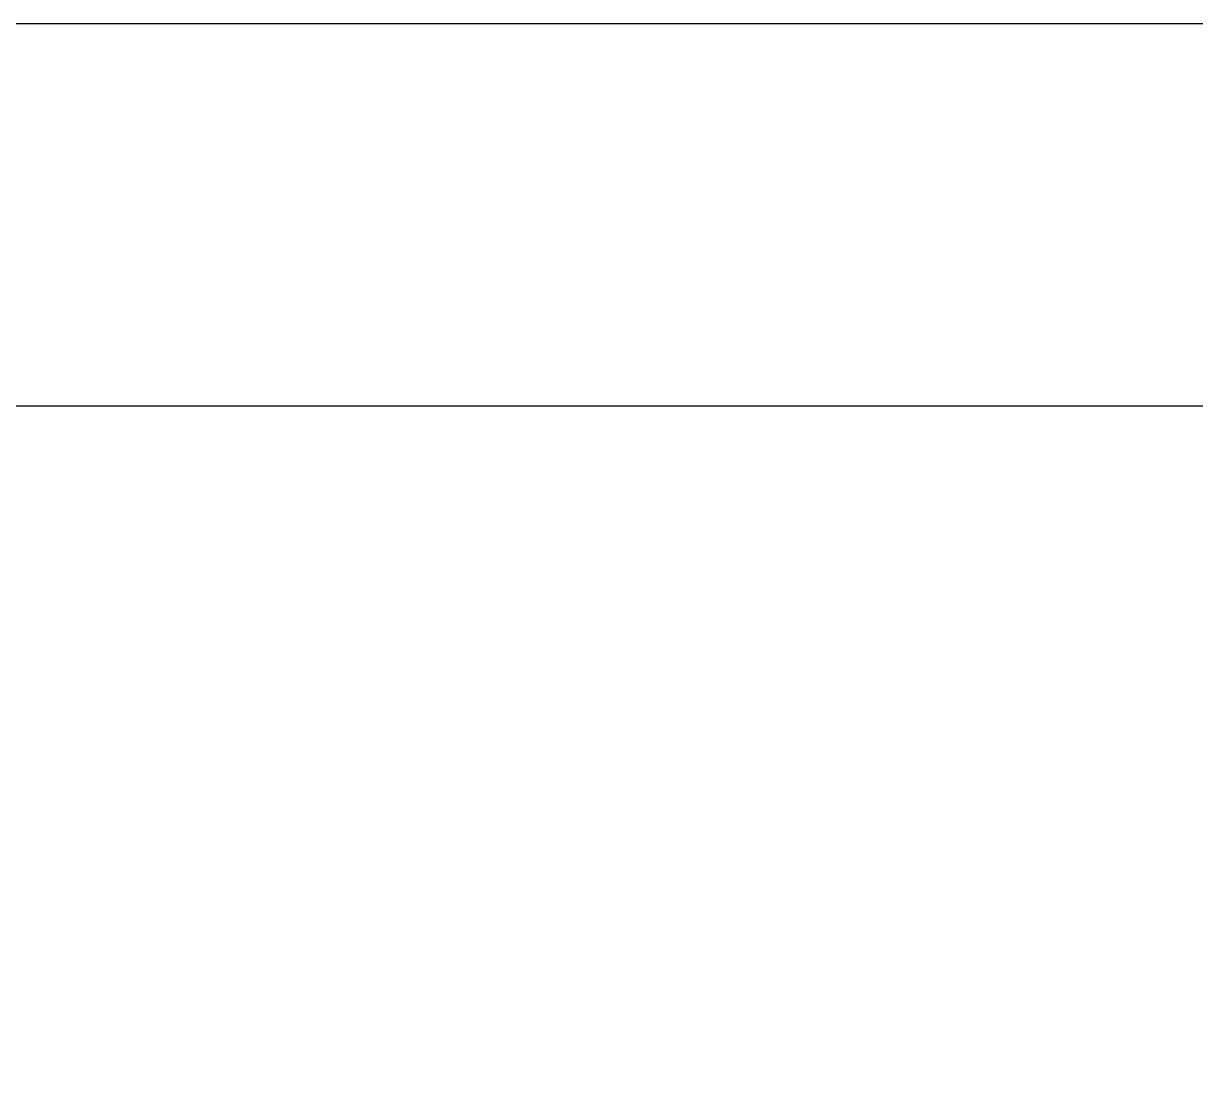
# Model space of a CAD drawing. Header units: millimetres. Extents: x 2519235 to 7246330, y 25937 to 201821.
# Drawn here: x 2729582 to 2732613, y 119051 to 121826 of the extents above; entities that cross this region are included whole.
import ezdxf

# ---------------------------------------------------------------- set-up
doc = ezdxf.new("R2010")
doc.units = ezdxf.units.MM
doc.layers.add('010 - ASPG_DIMS_NOM', color=7, linetype='Continuous')
doc.styles.add('FAMELINE_FOR_CKST', font='arial.ttf')
doc.dimstyles.new('FAMELINE-CKST_C-C', dxfattribs={"dimtxt": 0.3, "dimasz": 0.15, "dimexe": 0.1, "dimexo": 0.1, "dimgap": 0.05, "dimtad": 1, "dimzin": 0, "dimdsep": 46, "dimtxsty": 'FAMELINE_FOR_CKST', "dimblk": 'ORIGIN', "dimblk1": 'ORIGIN', "dimblk2": 'ORIGIN', "dimsah": 1, "dimcen": 0.1, "dimdle": 0.1, "dimclrd": 7, "dimclre": 7, "dimclrt": 7, "dimadec": 0, "dimazin": 0, "dimtfac": 1, "dimtix": 1, "dimtmove": 2, "dimatfit": 3, "dimfxl": 1, "dimtolj": 1, "dimtzin": 0, "dimlwd": -1, "dimlwe": -1, "dimarcsym": 0})

# ---------------------------------------------------------------- blocks, each defined once
blk = doc.blocks.new('_Origin')
at = {"color": 7, "linetype": 'ByBlock', "lineweight": -2}
blk.add_line((0, 0), (-1, 0), dxfattribs=at)
blk.add_circle((0, 0), 0.5, dxfattribs=at)
blk = doc.blocks.new('*D1932')
at = {"layer": '010 - ASPG_DIMS_NOM', "color": 7, "transparency": 16777216}
for p, q in [((-18300, 1050), (-18300, 2175)), ((0, 1050), (0, 2175)), ((-18225, 2125), (-75, 2125))]:
    blk.add_line(p, q, dxfattribs=at)
at = {"layer": 'Defpoints', "color": 7, "transparency": 16777216}
for p in [(0, 2125), (-18300, 1000), (0, 1000)]:
    blk.add_point(p, dxfattribs=at)
at = {"layer": '010 - ASPG_DIMS_NOM', "color": 7, "transparency": 16777216, "xscale": 75, "yscale": 75, "zscale": 75, "rotation": 180}
blk.add_blockref('_Origin', (-18300, 2125), dxfattribs=at)
at = {"layer": '010 - ASPG_DIMS_NOM', "color": 7, "transparency": 16777216, "xscale": 75, "yscale": 75, "zscale": 75}
blk.add_blockref('_Origin', (0, 2125), dxfattribs=at)
at = {"layer": '010 - ASPG_DIMS_NOM', "color": 7, "transparency": 16777216, "insert": (-9150, 2226.6), "char_height": 150, "attachment_point": 5, "style": 'FAMELINE_FOR_CKST'}
blk.add_mtext('\\A1;18300', dxfattribs=at)
blk = doc.blocks.new('W-1-PP17-ENT1_REV02_20260415-161303_PP17_ENT1_MAIN_DIMS_PL')
at = {"layer": '010 - ASPG_DIMS_NOM', "color": 7}
dim = blk.add_linear_dim(base=(0, 2125), p1=(-18300, 1000), p2=(0, 1000), angle=180, dimstyle='FAMELINE-CKST_C-C', override={"dimscale": 500, "dimdec": 0, "dimlfac": 1, "dimclrd": 7, "dimclre": 7, "dimclrt": 7}, dxfattribs=at)
dim.commit()
dim.dimension.update_dxf_attribs({"geometry": '*D1932', "text_midpoint": (-9150, 2226.6)})
blk = doc.blocks.new('A$C6d15e31b')
at = {"color": 7}
blk.add_blockref('W-1-PP17-ENT1_REV02_20260415-161303_PP17_ENT1_MAIN_DIMS_PL', (0, 0), dxfattribs=at)

msp = doc.modelspace()

# ---------------------------------------------------------------- block references
at = {"color": 7}
msp.add_blockref('A$C6d15e31b', (2734544.161, 118712.942), dxfattribs=at)

# ---------------------------------------------------------------- next in the draw order: linework, layer by layer
at = {"layer": 'Defpoints', "color": 7}
msp.add_lwpolyline([(2753544.057, 99626.43), (2714852.039, 99626.43), (2714852.039, 121826.429), (2753544.057, 121826.429)], close=True, dxfattribs=at)

doc.saveas('drawing.dxf')
